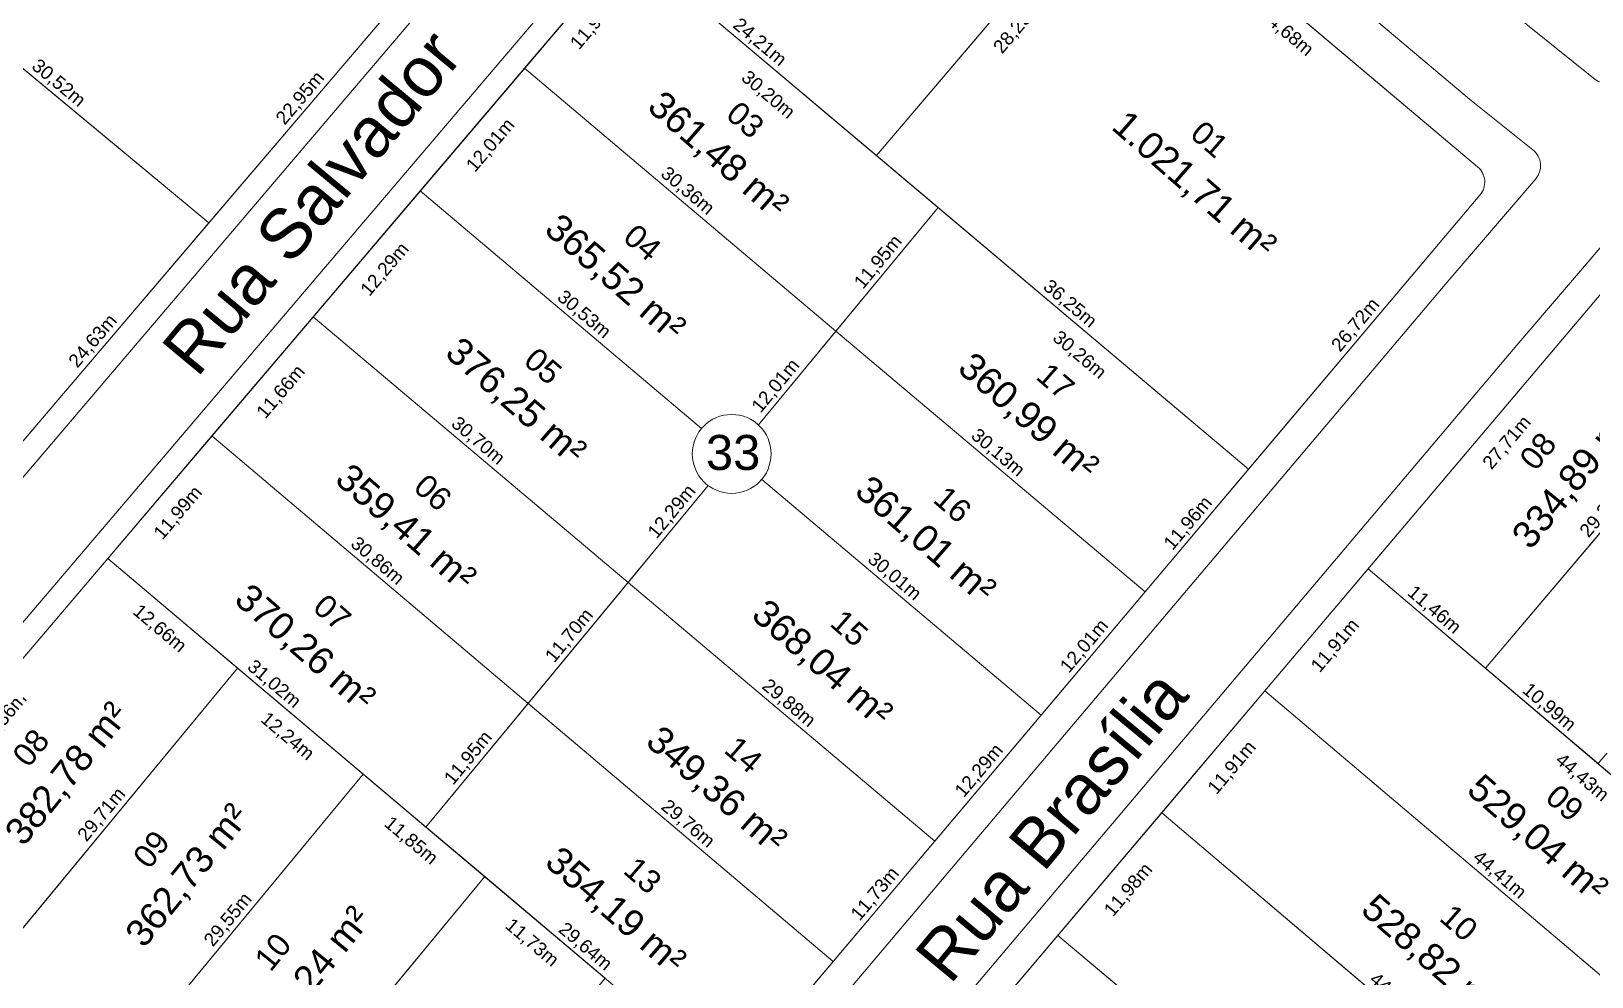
# Model space of a CAD drawing. Header units: metres. Extents: x 3808 to 8215, y 2374 to 6187.
# Drawn here: x 5269.8 to 5386, y 3058.8 to 3129.2 of the extents above; entities that cross this region are included whole.
import ezdxf

# ---------------------------------------------------------------- set-up
doc = ezdxf.new("R2010")
doc.units = ezdxf.units.M
for name, color, linetype in [('Areas Lotes', 1, 'Continuous'), ('Calçada', 8, 'Continuous'), ('COTAS', 7, 'Continuous'), ('Lote', 7, 'Continuous'), ('Nome das Ruas', 7, 'Continuous'), ('Nº Lote', 7, 'Continuous'), ('Nº. quadra', 7, 'Continuous'), ('quadras', 7, 'Continuous')]:
    doc.layers.add(name, color=color, linetype=linetype)
doc.styles.add('Arial', font='arial.ttf')
doc.dimstyles.new('Copy(2) of ISO-25', dxfattribs={"dimtxt": 1, "dimasz": 2.5, "dimexe": 1.25, "dimexo": 0.625, "dimgap": 0.2, "dimtad": 1, "dimtoh": 1, "dimlfac": 1, "dimzin": 1, "dimtxsty": 'Arial', "dimblk": 'NONE', "dimcen": 0, "dimse1": 1, "dimse2": 1, "dimsd1": 1, "dimsd2": 1, "dimclrt": 256, "dimaunit": 1, "dimadec": 3, "dimazin": 0, "dimtfac": 1, "dimtmove": 0, "dimatfit": 3, "dimldrblk": 'NONE', "dimfxl": 1, "dimtolj": 1, "dimtzin": 0, "dimarcsym": 0})

# ---------------------------------------------------------------- blocks, each defined once
blk = doc.blocks.new('*D2077')
at = {"layer": 'Defpoints', "color": 0, "linetype": 'Continuous', "transparency": 16777216}
for p in [(5346.24, 3061.85), (5348.28, 3060.12), (5338.59, 3052.81)]:
    blk.add_point(p, dxfattribs=at)
at = {"layer": 'COTAS', "linetype": 'Continuous', "lineweight": 5, "transparency": 16777216, "insert": (5343.84, 3056.12), "char_height": 1, "attachment_point": 5, "rotation": 49.7514, "style": 'Arial'}
blk.add_mtext('\\A1;11,85m', dxfattribs=at)
blk = doc.blocks.new('_None')
blk = doc.blocks.new('*D2078')
at = {"layer": 'Defpoints', "color": 0, "linetype": 'Continuous', "transparency": 16777216}
for p in [(5353.98, 3071), (5356.02, 3069.27), (5346.24, 3061.85)]:
    blk.add_point(p, dxfattribs=at)
at = {"layer": 'COTAS', "linetype": 'Continuous', "lineweight": 5, "transparency": 16777216, "insert": (5351.54, 3065.22), "char_height": 1, "attachment_point": 5, "rotation": 49.7514, "style": 'Arial'}
blk.add_mtext('\\A1;11,98m', dxfattribs=at)
blk = doc.blocks.new('*D2079')
at = {"layer": 'Defpoints', "color": 0, "linetype": 'Continuous', "transparency": 16777216}
for p in [(5361.68, 3080.09), (5363.72, 3078.36), (5353.98, 3071)]:
    blk.add_point(p, dxfattribs=at)
at = {"layer": 'COTAS', "linetype": 'Continuous', "lineweight": 5, "transparency": 16777216, "insert": (5359.26, 3074.33), "char_height": 1, "attachment_point": 5, "rotation": 49.7514, "style": 'Arial'}
blk.add_mtext('\\A1;11,91m', dxfattribs=at)
blk = doc.blocks.new('*D2080')
at = {"layer": 'Defpoints', "color": 0, "linetype": 'Continuous', "transparency": 16777216}
for p in [(5369.37, 3089.18), (5371.41, 3087.45), (5361.68, 3080.09)]:
    blk.add_point(p, dxfattribs=at)
at = {"layer": 'COTAS', "linetype": 'Continuous', "lineweight": 5, "transparency": 16777216, "insert": (5366.95, 3083.42), "char_height": 1, "attachment_point": 5, "rotation": 49.7514, "style": 'Arial'}
blk.add_mtext('\\A1;11,91m', dxfattribs=at)
blk = doc.blocks.new('*D2081')
at = {"layer": 'Defpoints', "color": 0, "linetype": 'Continuous', "transparency": 16777216}
for p in [(5387.28, 3110.33), (5389.32, 3108.6), (5369.37, 3089.18)]:
    blk.add_point(p, dxfattribs=at)
at = {"layer": 'COTAS', "linetype": 'Continuous', "lineweight": 5, "transparency": 16777216, "insert": (5379.75, 3098.54), "char_height": 1, "attachment_point": 5, "rotation": 49.7514, "style": 'Arial'}
blk.add_mtext('\\A1;27,71m', dxfattribs=at)
blk = doc.blocks.new('*D2108')
at = {"layer": 'Defpoints', "color": 0, "linetype": 'Continuous', "transparency": 16777216}
for p in [(5346.24, 3061.85), (5380.21, 3033.31), (5380.21, 3033.31)]:
    blk.add_point(p, dxfattribs=at)
at = {"layer": 'COTAS', "linetype": 'Continuous', "lineweight": 5, "transparency": 16777216, "insert": (5363.74, 3048.19), "char_height": 1, "attachment_point": 5, "rotation": 319.9556, "style": 'Arial'}
blk.add_mtext('\\A1;44,37m', dxfattribs=at)
blk = doc.blocks.new('*D2110')
at = {"layer": 'Defpoints', "color": 0, "linetype": 'Continuous', "transparency": 16777216}
for p in [(5353.98, 3071), (5387.83, 3042.28), (5387.83, 3042.28)]:
    blk.add_point(p, dxfattribs=at)
at = {"layer": 'COTAS', "linetype": 'Continuous', "lineweight": 5, "transparency": 16777216, "insert": (5371.43, 3057.25), "char_height": 1, "attachment_point": 5, "rotation": 319.6869, "style": 'Arial'}
blk.add_mtext('\\A1;44,39m', dxfattribs=at)
blk = doc.blocks.new('*D2112')
at = {"layer": 'Defpoints', "color": 0, "linetype": 'Continuous', "transparency": 16777216}
for p in [(5361.68, 3080.09), (5395.54, 3051.36), (5395.54, 3051.36)]:
    blk.add_point(p, dxfattribs=at)
at = {"layer": 'COTAS', "linetype": 'Continuous', "lineweight": 5, "transparency": 16777216, "insert": (5379.13, 3066.34), "char_height": 1, "attachment_point": 5, "rotation": 319.6924, "style": 'Arial'}
blk.add_mtext('\\A1;44,41m', dxfattribs=at)
blk = doc.blocks.new('*D2114')
at = {"layer": 'Defpoints', "color": 0, "linetype": 'Continuous', "transparency": 16777216}
for p in [(5369.37, 3089.18), (5403.25, 3060.44), (5401.7, 3058.61)]:
    blk.add_point(p, dxfattribs=at)
at = {"layer": 'COTAS', "linetype": 'Continuous', "lineweight": 5, "transparency": 16777216, "insert": (5385.28, 3073.59), "char_height": 1, "attachment_point": 5, "rotation": 319.6979, "style": 'Arial'}
blk.add_mtext('\\A1;44,43m', dxfattribs=at)
blk = doc.blocks.new('*D2116')
at = {"layer": 'Defpoints', "color": 0, "linetype": 'Continuous', "transparency": 16777216}
for p in [(5369.37, 3089.18), (5378.11, 3081.76), (5378.11, 3081.76)]:
    blk.add_point(p, dxfattribs=at)
at = {"layer": 'COTAS', "linetype": 'Continuous', "lineweight": 5, "transparency": 16777216, "insert": (5374.26, 3086.08), "char_height": 1, "attachment_point": 5, "rotation": 319.6979, "style": 'Arial'}
blk.add_mtext('\\A1;11,46m', dxfattribs=at)
blk = doc.blocks.new('*D2117')
at = {"layer": 'Defpoints', "color": 0, "linetype": 'Continuous', "transparency": 16777216}
for p in [(5378.11, 3081.76), (5386.49, 3074.66), (5386.49, 3074.66)]:
    blk.add_point(p, dxfattribs=at)
at = {"layer": 'COTAS', "linetype": 'Continuous', "lineweight": 5, "transparency": 16777216, "insert": (5382.82, 3078.82), "char_height": 1, "attachment_point": 5, "rotation": 319.6979, "style": 'Arial'}
blk.add_mtext('\\A1;10,99m', dxfattribs=at)
blk = doc.blocks.new('*D2124')
at = {"layer": 'Defpoints', "color": 0, "linetype": 'Continuous', "transparency": 16777216}
for p in [(5397.06, 3104.15), (5397.06, 3104.15), (5378.11, 3081.76)]:
    blk.add_point(p, dxfattribs=at)
at = {"layer": 'COTAS', "linetype": 'Continuous', "lineweight": 5, "transparency": 16777216, "insert": (5386.98, 3093.47), "char_height": 1, "attachment_point": 5, "rotation": 49.7514, "style": 'Arial'}
blk.add_mtext('\\A1;29,33m', dxfattribs=at)
blk = doc.blocks.new('*D2214')
at = {"layer": 'Defpoints', "color": 0, "linetype": 'Continuous', "transparency": 16777216}
for p in [(5266.2, 3058.87), (5275.66, 3051.1), (5275.66, 3051.1)]:
    blk.add_point(p, dxfattribs=at)
at = {"layer": 'COTAS', "linetype": 'Continuous', "lineweight": 5, "transparency": 16777216, "insert": (5271.44, 3055.6), "char_height": 1, "attachment_point": 5, "rotation": 320.6009, "style": 'Arial'}
blk.add_mtext('\\A1;12,24m', dxfattribs=at)
blk = doc.blocks.new('*D2219')
at = {"layer": 'Defpoints', "color": 0, "linetype": 'Continuous', "transparency": 16777216}
for p in [(5329.5, 3059.92), (5329.5, 3059.92), (5321.82, 3050.82)]:
    blk.add_point(p, dxfattribs=at)
at = {"layer": 'COTAS', "linetype": 'Continuous', "lineweight": 5, "transparency": 16777216, "insert": (5325.05, 3055.89), "char_height": 1, "attachment_point": 5, "rotation": 49.825, "style": 'Arial'}
blk.add_mtext('\\A1;11,91m', dxfattribs=at)
blk = doc.blocks.new('*D2220')
at = {"layer": 'Defpoints', "color": 0, "linetype": 'Continuous', "transparency": 16777216}
for p in [(5337.07, 3068.88), (5337.07, 3068.88), (5329.5, 3059.92)]:
    blk.add_point(p, dxfattribs=at)
at = {"layer": 'COTAS', "linetype": 'Continuous', "lineweight": 5, "transparency": 16777216, "insert": (5332.67, 3064.92), "char_height": 1, "attachment_point": 5, "rotation": 49.825, "style": 'Arial'}
blk.add_mtext('\\A1;11,73m', dxfattribs=at)
blk = doc.blocks.new('*D2221')
at = {"layer": 'Defpoints', "color": 0, "linetype": 'Continuous', "transparency": 16777216}
for p in [(5345, 3078.28), (5345, 3078.28), (5337.07, 3068.88)]:
    blk.add_point(p, dxfattribs=at)
at = {"layer": 'COTAS', "linetype": 'Continuous', "lineweight": 5, "transparency": 16777216, "insert": (5340.42, 3074.1), "char_height": 1, "attachment_point": 5, "rotation": 49.825, "style": 'Arial'}
blk.add_mtext('\\A1;12,29m', dxfattribs=at)
blk = doc.blocks.new('*D2222')
at = {"layer": 'Defpoints', "color": 0, "linetype": 'Continuous', "transparency": 16777216}
for p in [(5352.74, 3087.45), (5352.74, 3087.45), (5345, 3078.28)]:
    blk.add_point(p, dxfattribs=at)
at = {"layer": 'COTAS', "linetype": 'Continuous', "lineweight": 5, "transparency": 16777216, "insert": (5348.26, 3083.38), "char_height": 1, "attachment_point": 5, "rotation": 49.825, "style": 'Arial'}
blk.add_mtext('\\A1;12,01m', dxfattribs=at)
blk = doc.blocks.new('*D2223')
at = {"layer": 'Defpoints', "color": 0, "linetype": 'Continuous', "transparency": 16777216}
for p in [(5360.46, 3096.59), (5360.46, 3096.59), (5352.74, 3087.45)]:
    blk.add_point(p, dxfattribs=at)
at = {"layer": 'COTAS', "linetype": 'Continuous', "lineweight": 5, "transparency": 16777216, "insert": (5355.99, 3092.54), "char_height": 1, "attachment_point": 5, "rotation": 49.825, "style": 'Arial'}
blk.add_mtext('\\A1;11,96m', dxfattribs=at)
blk = doc.blocks.new('*D2224')
at = {"layer": 'Defpoints', "color": 0, "linetype": 'Continuous', "transparency": 16777216}
for p in [(5377.7, 3117), (5377.7, 3117), (5360.46, 3096.59)]:
    blk.add_point(p, dxfattribs=at)
at = {"layer": 'COTAS', "linetype": 'Continuous', "lineweight": 5, "transparency": 16777216, "insert": (5368.47, 3107.31), "char_height": 1, "attachment_point": 5, "rotation": 49.825, "style": 'Arial'}
blk.add_mtext('\\A1;26,72m', dxfattribs=at)
blk = doc.blocks.new('*D2225')
at = {"layer": 'Defpoints', "color": 0, "linetype": 'Continuous', "transparency": 16777216}
for p in [(5275.46, 3089.94), (5277.47, 3088.23), (5257.09, 3068.33)]:
    blk.add_point(p, dxfattribs=at)
at = {"layer": 'COTAS', "linetype": 'Continuous', "lineweight": 5, "transparency": 16777216, "insert": (5267.67, 3077.94), "char_height": 1, "attachment_point": 5, "rotation": 49.6363, "style": 'Arial'}
blk.add_mtext('\\A1;28,36m', dxfattribs=at)
blk = doc.blocks.new('*D2226')
at = {"layer": 'Defpoints', "color": 0, "linetype": 'Continuous', "transparency": 16777216}
for p in [(5283.22, 3099.07), (5285.23, 3097.36), (5275.46, 3089.94)]:
    blk.add_point(p, dxfattribs=at)
at = {"layer": 'COTAS', "linetype": 'Continuous', "lineweight": 5, "transparency": 16777216, "insert": (5280.74, 3093.31), "char_height": 1, "attachment_point": 5, "rotation": 49.6363, "style": 'Arial'}
blk.add_mtext('\\A1;11,99m', dxfattribs=at)
blk = doc.blocks.new('*D2227')
at = {"layer": 'Defpoints', "color": 0, "linetype": 'Continuous', "transparency": 16777216}
for p in [(5290.77, 3107.95), (5292.78, 3106.25), (5283.22, 3099.07)]:
    blk.add_point(p, dxfattribs=at)
at = {"layer": 'COTAS', "linetype": 'Continuous', "lineweight": 5, "transparency": 16777216, "insert": (5288.4, 3102.32), "char_height": 1, "attachment_point": 5, "rotation": 49.6363, "style": 'Arial'}
blk.add_mtext('\\A1;11,66m', dxfattribs=at)
blk = doc.blocks.new('*D2228')
at = {"layer": 'Defpoints', "color": 0, "linetype": 'Continuous', "transparency": 16777216}
for p in [(5298.73, 3117.32), (5300.74, 3115.61), (5290.77, 3107.95)]:
    blk.add_point(p, dxfattribs=at)
at = {"layer": 'COTAS', "linetype": 'Continuous', "lineweight": 5, "transparency": 16777216, "insert": (5296.15, 3111.45), "char_height": 1, "attachment_point": 5, "rotation": 49.6363, "style": 'Arial'}
blk.add_mtext('\\A1;12,29m', dxfattribs=at)
blk = doc.blocks.new('*D2229')
at = {"layer": 'Defpoints', "color": 0, "linetype": 'Continuous', "transparency": 16777216}
for p in [(5306.51, 3126.47), (5308.52, 3124.76), (5298.73, 3117.32)]:
    blk.add_point(p, dxfattribs=at)
at = {"layer": 'COTAS', "linetype": 'Continuous', "lineweight": 5, "transparency": 16777216, "insert": (5304.02, 3120.7), "char_height": 1, "attachment_point": 5, "rotation": 49.6363, "style": 'Arial'}
blk.add_mtext('\\A1;12,01m', dxfattribs=at)
blk = doc.blocks.new('*D2230')
at = {"layer": 'Defpoints', "color": 0, "linetype": 'Continuous', "transparency": 16777216}
for p in [(5314.23, 3135.55), (5316.24, 3133.85), (5306.51, 3126.47)]:
    blk.add_point(p, dxfattribs=at)
at = {"layer": 'COTAS', "linetype": 'Continuous', "lineweight": 5, "transparency": 16777216, "insert": (5311.77, 3129.82), "char_height": 1, "attachment_point": 5, "rotation": 49.6363, "style": 'Arial'}
blk.add_mtext('\\A1;11,93m', dxfattribs=at)
blk = doc.blocks.new('*D2233')
at = {"layer": 'Defpoints', "color": 0, "linetype": 'Continuous', "transparency": 16777216}
for p in [(5351.01, 3141.48), (5377.52, 3119.12), (5376.01, 3117.33)]:
    blk.add_point(p, dxfattribs=at)
at = {"layer": 'COTAS', "linetype": 'Continuous', "lineweight": 5, "transparency": 16777216, "insert": (5363.27, 3129.12), "char_height": 1, "attachment_point": 5, "rotation": 319.8545, "style": 'Arial'}
blk.add_mtext('\\A1;34,68m', dxfattribs=at)
blk = doc.blocks.new('*D2234')
at = {"layer": 'Defpoints', "color": 0, "linetype": 'Continuous', "transparency": 16777216}
for p in [(5285.13, 3081.77), (5285.13, 3081.77), (5266.2, 3058.87)]:
    blk.add_point(p, dxfattribs=at)
at = {"layer": 'COTAS', "linetype": 'Continuous', "lineweight": 5, "transparency": 16777216, "insert": (5275.05, 3070.83), "char_height": 1, "attachment_point": 5, "rotation": 50.4205, "style": 'Arial'}
blk.add_mtext('\\A1;29,71m', dxfattribs=at)
blk = doc.blocks.new('*D2235')
at = {"layer": 'Defpoints', "color": 0, "linetype": 'Continuous', "transparency": 16777216}
for p in [(5294.49, 3073.88), (5294.49, 3073.88), (5275.66, 3051.1)]:
    blk.add_point(p, dxfattribs=at)
at = {"layer": 'COTAS', "linetype": 'Continuous', "lineweight": 5, "transparency": 16777216, "insert": (5284.46, 3063), "char_height": 1, "attachment_point": 5, "rotation": 50.4205, "style": 'Arial'}
blk.add_mtext('\\A1;29,55m', dxfattribs=at)
blk = doc.blocks.new('*D2236')
at = {"layer": 'Defpoints', "color": 0, "linetype": 'Continuous', "transparency": 16777216}
for p in [(5303.55, 3066.24), (5303.55, 3066.24), (5284.82, 3043.58)]:
    blk.add_point(p, dxfattribs=at)
at = {"layer": 'COTAS', "linetype": 'Continuous', "lineweight": 5, "transparency": 16777216, "insert": (5293.56, 3055.42), "char_height": 1, "attachment_point": 5, "rotation": 50.4205, "style": 'Arial'}
blk.add_mtext('\\A1;29,40m', dxfattribs=at)
blk = doc.blocks.new('*D2238')
at = {"layer": 'Defpoints', "color": 0, "linetype": 'Continuous', "transparency": 16777216}
for p in [(5275.46, 3089.94), (5285.13, 3081.77), (5283.63, 3079.98)]:
    blk.add_point(p, dxfattribs=at)
at = {"layer": 'COTAS', "linetype": 'Continuous', "lineweight": 5, "transparency": 16777216, "insert": (5279.3, 3084.68), "char_height": 1, "attachment_point": 5, "rotation": 319.8458, "style": 'Arial'}
blk.add_mtext('\\A1;12,66m', dxfattribs=at)
blk = doc.blocks.new('*D2239')
at = {"layer": 'Defpoints', "color": 0, "linetype": 'Continuous', "transparency": 16777216}
for p in [(5285.13, 3081.77), (5294.49, 3073.88), (5292.98, 3072.09)]:
    blk.add_point(p, dxfattribs=at)
at = {"layer": 'COTAS', "linetype": 'Continuous', "lineweight": 5, "transparency": 16777216, "insert": (5288.82, 3076.65), "char_height": 1, "attachment_point": 5, "rotation": 319.8458, "style": 'Arial'}
blk.add_mtext('\\A1;12,24m', dxfattribs=at)
blk = doc.blocks.new('*D2240')
at = {"layer": 'Defpoints', "color": 0, "linetype": 'Continuous', "transparency": 16777216}
for p in [(5294.49, 3073.88), (5303.55, 3066.24), (5302.04, 3064.45)]:
    blk.add_point(p, dxfattribs=at)
at = {"layer": 'COTAS', "linetype": 'Continuous', "lineweight": 5, "transparency": 16777216, "insert": (5298.03, 3068.88), "char_height": 1, "attachment_point": 5, "rotation": 319.8458, "style": 'Arial'}
blk.add_mtext('\\A1;11,85m', dxfattribs=at)
blk = doc.blocks.new('*D2241')
at = {"layer": 'Defpoints', "color": 0, "linetype": 'Continuous', "transparency": 16777216}
for p in [(5303.55, 3066.24), (5312.51, 3058.68), (5311, 3056.89)]:
    blk.add_point(p, dxfattribs=at)
at = {"layer": 'COTAS', "linetype": 'Continuous', "lineweight": 5, "transparency": 16777216, "insert": (5307.04, 3061.28), "char_height": 1, "attachment_point": 5, "rotation": 319.8458, "style": 'Arial'}
blk.add_mtext('\\A1;11,73m', dxfattribs=at)
blk = doc.blocks.new('*D2243')
at = {"layer": 'Defpoints', "color": 0, "linetype": 'Continuous', "transparency": 16777216}
for p in [(5275.46, 3089.94), (5299.17, 3069.93), (5299.17, 3069.93)]:
    blk.add_point(p, dxfattribs=at)
at = {"layer": 'COTAS', "linetype": 'Continuous', "lineweight": 5, "transparency": 16777216, "insert": (5287.83, 3080.55), "char_height": 1, "attachment_point": 5, "rotation": 319.8458, "style": 'Arial'}
blk.add_mtext('\\A1;31,02m', dxfattribs=at)
blk = doc.blocks.new('*D2244')
at = {"layer": 'Defpoints', "color": 0, "linetype": 'Continuous', "transparency": 16777216}
for p in [(5299.17, 3069.93), (5321.82, 3050.82), (5321.82, 3050.82)]:
    blk.add_point(p, dxfattribs=at)
at = {"layer": 'COTAS', "linetype": 'Continuous', "lineweight": 5, "transparency": 16777216, "insert": (5311.01, 3060.99), "char_height": 1, "attachment_point": 5, "rotation": 319.8458, "style": 'Arial'}
blk.add_mtext('\\A1;29,64m', dxfattribs=at)
blk = doc.blocks.new('*D2245')
at = {"layer": 'Defpoints', "color": 0, "linetype": 'Continuous', "transparency": 16777216}
for p in [(5306.78, 3079.14), (5306.78, 3079.14), (5299.17, 3069.93)]:
    blk.add_point(p, dxfattribs=at)
at = {"layer": 'COTAS', "linetype": 'Continuous', "lineweight": 5, "transparency": 16777216, "insert": (5302.36, 3075.05), "char_height": 1, "attachment_point": 5, "rotation": 50.4205, "style": 'Arial'}
blk.add_mtext('\\A1;11,95m', dxfattribs=at)
blk = doc.blocks.new('*D2246')
at = {"layer": 'Defpoints', "color": 0, "linetype": 'Continuous', "transparency": 16777216}
for p in [(5314.23, 3088.16), (5314.23, 3088.16), (5306.78, 3079.14)]:
    blk.add_point(p, dxfattribs=at)
at = {"layer": 'COTAS', "linetype": 'Continuous', "lineweight": 5, "transparency": 16777216, "insert": (5309.89, 3084.16), "char_height": 1, "attachment_point": 5, "rotation": 50.4205, "style": 'Arial'}
blk.add_mtext('\\A1;11,70m', dxfattribs=at)
blk = doc.blocks.new('*D2247')
at = {"layer": 'Defpoints', "color": 0, "linetype": 'Continuous', "transparency": 16777216}
for p in [(5322.07, 3097.63), (5322.07, 3097.63), (5314.23, 3088.16)]:
    blk.add_point(p, dxfattribs=at)
at = {"layer": 'COTAS', "linetype": 'Continuous', "lineweight": 5, "transparency": 16777216, "insert": (5317.53, 3093.4), "char_height": 1, "attachment_point": 5, "rotation": 50.4205, "style": 'Arial'}
blk.add_mtext('\\A1;12,29m', dxfattribs=at)
blk = doc.blocks.new('*D2248')
at = {"layer": 'Defpoints', "color": 0, "linetype": 'Continuous', "transparency": 16777216}
for p in [(5329.72, 3106.88), (5329.72, 3106.88), (5322.07, 3097.63)]:
    blk.add_point(p, dxfattribs=at)
at = {"layer": 'COTAS', "linetype": 'Continuous', "lineweight": 5, "transparency": 16777216, "insert": (5325.27, 3102.77), "char_height": 1, "attachment_point": 5, "rotation": 50.4205, "style": 'Arial'}
blk.add_mtext('\\A1;12,01m', dxfattribs=at)
blk = doc.blocks.new('*D2249')
at = {"layer": 'Defpoints', "color": 0, "linetype": 'Continuous', "transparency": 16777216}
for p in [(5337.33, 3116.09), (5337.33, 3116.09), (5329.72, 3106.88)]:
    blk.add_point(p, dxfattribs=at)
at = {"layer": 'COTAS', "linetype": 'Continuous', "lineweight": 5, "transparency": 16777216, "insert": (5332.9, 3112), "char_height": 1, "attachment_point": 5, "rotation": 50.4205, "style": 'Arial'}
blk.add_mtext('\\A1;11,95m', dxfattribs=at)
blk = doc.blocks.new('*D2250')
at = {"layer": 'Defpoints', "color": 0, "linetype": 'Continuous', "transparency": 16777216}
for p in [(5283.22, 3099.07), (5306.78, 3079.14), (5306.78, 3079.14)]:
    blk.add_point(p, dxfattribs=at)
at = {"layer": 'COTAS', "linetype": 'Continuous', "lineweight": 5, "transparency": 16777216, "insert": (5295.52, 3089.72), "char_height": 1, "attachment_point": 5, "rotation": 319.7688, "style": 'Arial'}
blk.add_mtext('\\A1;30,86m', dxfattribs=at)
blk = doc.blocks.new('*D2251')
at = {"layer": 'Defpoints', "color": 0, "linetype": 'Continuous', "transparency": 16777216}
for p in [(5306.78, 3079.14), (5329.5, 3059.92), (5329.5, 3059.92)]:
    blk.add_point(p, dxfattribs=at)
at = {"layer": 'COTAS', "linetype": 'Continuous', "lineweight": 5, "transparency": 16777216, "insert": (5318.66, 3070.14), "char_height": 1, "attachment_point": 5, "rotation": 319.7688, "style": 'Arial'}
blk.add_mtext('\\A1;29,76m', dxfattribs=at)
blk = doc.blocks.new('*D2252')
at = {"layer": 'Defpoints', "color": 0, "linetype": 'Continuous', "transparency": 16777216}
for p in [(5290.77, 3107.95), (5314.23, 3088.16), (5314.23, 3088.16)]:
    blk.add_point(p, dxfattribs=at)
at = {"layer": 'COTAS', "linetype": 'Continuous', "lineweight": 5, "transparency": 16777216, "insert": (5303.02, 3098.67), "char_height": 1, "attachment_point": 5, "rotation": 319.8397, "style": 'Arial'}
blk.add_mtext('\\A1;30,70m', dxfattribs=at)
blk = doc.blocks.new('*D2253')
at = {"layer": 'Defpoints', "color": 0, "linetype": 'Continuous', "transparency": 16777216}
for p in [(5314.23, 3088.16), (5314.23, 3088.16), (5337.07, 3068.88)]:
    blk.add_point(p, dxfattribs=at)
at = {"layer": 'COTAS', "linetype": 'Continuous', "lineweight": 5, "transparency": 16777216, "insert": (5326.17, 3079.13), "char_height": 1, "attachment_point": 5, "rotation": 319.8397, "style": 'Arial'}
blk.add_mtext('\\A1;29,88m', dxfattribs=at)
blk = doc.blocks.new('*D2254')
at = {"layer": 'Defpoints', "color": 0, "linetype": 'Continuous', "transparency": 16777216}
for p in [(5298.73, 3117.32), (5322.07, 3097.63), (5322.07, 3097.63)]:
    blk.add_point(p, dxfattribs=at)
at = {"layer": 'COTAS', "linetype": 'Continuous', "lineweight": 5, "transparency": 16777216, "insert": (5310.92, 3108.09), "char_height": 1, "attachment_point": 5, "rotation": 319.8397, "style": 'Arial'}
blk.add_mtext('\\A1;30,53m', dxfattribs=at)
blk = doc.blocks.new('*D2255')
at = {"layer": 'Defpoints', "color": 0, "linetype": 'Continuous', "transparency": 16777216}
for p in [(5322.07, 3097.63), (5345, 3078.28), (5345, 3078.28)]:
    blk.add_point(p, dxfattribs=at)
at = {"layer": 'COTAS', "linetype": 'Continuous', "lineweight": 5, "transparency": 16777216, "insert": (5334.05, 3088.56), "char_height": 1, "attachment_point": 5, "rotation": 319.8397, "style": 'Arial'}
blk.add_mtext('\\A1;30,01m', dxfattribs=at)
blk = doc.blocks.new('*D2256')
at = {"layer": 'Defpoints', "color": 0, "linetype": 'Continuous', "transparency": 16777216}
for p in [(5306.51, 3126.47), (5329.72, 3106.88), (5329.72, 3106.88)]:
    blk.add_point(p, dxfattribs=at)
at = {"layer": 'COTAS', "linetype": 'Continuous', "lineweight": 5, "transparency": 16777216, "insert": (5318.63, 3117.29), "char_height": 1, "attachment_point": 5, "rotation": 319.8397, "style": 'Arial'}
blk.add_mtext('\\A1;30,36m', dxfattribs=at)
blk = doc.blocks.new('*D2257')
at = {"layer": 'Defpoints', "color": 0, "linetype": 'Continuous', "transparency": 16777216}
for p in [(5329.72, 3106.88), (5352.74, 3087.45), (5352.74, 3087.45)]:
    blk.add_point(p, dxfattribs=at)
at = {"layer": 'COTAS', "linetype": 'Continuous', "lineweight": 5, "transparency": 16777216, "insert": (5341.75, 3097.78), "char_height": 1, "attachment_point": 5, "rotation": 319.8397, "style": 'Arial'}
blk.add_mtext('\\A1;30,13m', dxfattribs=at)
blk = doc.blocks.new('*D2258')
at = {"layer": 'Defpoints', "color": 0, "linetype": 'Continuous', "transparency": 16777216}
for p in [(5314.23, 3135.55), (5332.75, 3119.95), (5332.75, 3119.95)]:
    blk.add_point(p, dxfattribs=at)
at = {"layer": 'COTAS', "linetype": 'Continuous', "lineweight": 5, "transparency": 16777216, "insert": (5324.01, 3128.37), "char_height": 1, "attachment_point": 5, "rotation": 319.8746, "style": 'Arial'}
blk.add_mtext('\\A1;24,21m', dxfattribs=at)
blk = doc.blocks.new('*D2259')
at = {"layer": 'Defpoints', "color": 0, "linetype": 'Continuous', "transparency": 16777216}
for p in [(5332.75, 3119.95), (5360.46, 3096.59), (5360.46, 3096.59)]:
    blk.add_point(p, dxfattribs=at)
at = {"layer": 'COTAS', "linetype": 'Continuous', "lineweight": 5, "transparency": 16777216, "insert": (5347.12, 3108.88), "char_height": 1, "attachment_point": 5, "rotation": 319.8746, "style": 'Arial'}
blk.add_mtext('\\A1;36,25m', dxfattribs=at)
blk = doc.blocks.new('*D2260')
at = {"layer": 'Defpoints', "color": 0, "linetype": 'Continuous', "transparency": 16777216}
for p in [(5314.23, 3135.55), (5337.33, 3116.09), (5335.66, 3114.11)]:
    blk.add_point(p, dxfattribs=at)
at = {"layer": 'COTAS', "linetype": 'Continuous', "lineweight": 5, "transparency": 16777216, "insert": (5324.63, 3124.45), "char_height": 1, "attachment_point": 5, "rotation": 319.8746, "style": 'Arial'}
blk.add_mtext('\\A1;30,20m', dxfattribs=at)
blk = doc.blocks.new('*D2261')
at = {"layer": 'Defpoints', "color": 0, "linetype": 'Continuous', "transparency": 16777216}
for p in [(5337.33, 3116.09), (5360.46, 3096.59), (5358.88, 3094.71)]:
    blk.add_point(p, dxfattribs=at)
at = {"layer": 'COTAS', "linetype": 'Continuous', "lineweight": 5, "transparency": 16777216, "insert": (5347.83, 3105.07), "char_height": 1, "attachment_point": 5, "rotation": 319.8746, "style": 'Arial'}
blk.add_mtext('\\A1;30,26m', dxfattribs=at)
blk = doc.blocks.new('*D2262')
at = {"layer": 'Defpoints', "color": 0, "linetype": 'Continuous', "transparency": 16777216}
for p in [(5351.01, 3141.48), (5353.03, 3139.77), (5332.75, 3119.95)]:
    blk.add_point(p, dxfattribs=at)
at = {"layer": 'COTAS', "linetype": 'Continuous', "lineweight": 5, "transparency": 16777216, "insert": (5343.29, 3129.52), "char_height": 1, "attachment_point": 5, "rotation": 49.6958, "style": 'Arial'}
blk.add_mtext('\\A1;28,23m', dxfattribs=at)
blk = doc.blocks.new('*D2419')
at = {"layer": 'Defpoints', "color": 0, "linetype": 'Continuous', "transparency": 16777216}
for p in [(5283, 3114.96), (5283, 3114.96), (5267.02, 3096.22)]:
    blk.add_point(p, dxfattribs=at)
at = {"layer": 'COTAS', "linetype": 'Continuous', "lineweight": 5, "transparency": 16777216, "insert": (5274.4, 3106.11), "char_height": 1, "attachment_point": 5, "rotation": 49.5426, "style": 'Arial'}
blk.add_mtext('\\A1;24,63m', dxfattribs=at)
blk = doc.blocks.new('*D2420')
at = {"layer": 'Defpoints', "color": 0, "linetype": 'Continuous', "transparency": 16777216}
for p in [(5297.89, 3132.42), (5297.89, 3132.42), (5283, 3114.96)]:
    blk.add_point(p, dxfattribs=at)
at = {"layer": 'COTAS', "linetype": 'Continuous', "lineweight": 5, "transparency": 16777216, "insert": (5289.84, 3124.21), "char_height": 1, "attachment_point": 5, "rotation": 49.5426, "style": 'Arial'}
blk.add_mtext('\\A1;22,95m', dxfattribs=at)
blk = doc.blocks.new('*D2454')
at = {"layer": 'Defpoints', "color": 0, "linetype": 'Continuous', "transparency": 16777216}
for p in [(5259.51, 3134.45), (5283, 3114.96), (5283, 3114.96)]:
    blk.add_point(p, dxfattribs=at)
at = {"layer": 'COTAS', "linetype": 'Continuous', "lineweight": 5, "transparency": 16777216, "insert": (5271.77, 3125.32), "char_height": 1, "attachment_point": 5, "rotation": 320.3133, "style": 'Arial'}
blk.add_mtext('\\A1;30,52m', dxfattribs=at)

msp = doc.modelspace()

# ---------------------------------------------------------------- linework, layer by layer
at = {"layer": 'Calçada', "linetype": 'Continuous', "lineweight": 5, "flags": 128}
for points in [[(5388.36, 3125.83, -0.4039094), (5386.286, 3125.633), (5381.353, 3129.565), (5343.285, 3161.656), (5338.937, 3165.699, -0.3941327), (5338.792, 3167.741), (5343.814, 3173.95), (5413.664, 3257.031), (5417.92, 3262.108, -0.4132041), (5420.029, 3262.298), (5424.03, 3258.967), (5467.369, 3222.433, -0.4116651), (5467.557, 3220.329), (5462.617, 3214.364), (5394.131, 3132.568), (5388.36, 3125.83)], [(5246.766, 3071.964, 0.4101791), (5248.865, 3072.155), (5253.782, 3077.971), (5321.811, 3157.875), (5327.481, 3164.886, 0.3941327), (5327.336, 3166.927), (5323.517, 3170.479), (5284.909, 3203.069), (5279.769, 3207.328, 0.4118765), (5277.665, 3207.139), (5272.829, 3201.397), (5200.41, 3112.077, 0.4091985), (5200.611, 3109.984), (5204.779, 3106.484), (5246.766, 3071.964)], [(5381.646, 3120.38, -0.4245934), (5381.851, 3118.231), (5375.105, 3110.355), (5308.461, 3031.525), (5304.244, 3026.506, -0.4170999), (5302.119, 3026.331), (5298.527, 3029.41), (5254.492, 3065.613, -0.4182595), (5254.299, 3067.74), (5259.12, 3073.442), (5327.198, 3153.404), (5332.489, 3159.946, -0.4345837), (5334.677, 3160.102), (5338.643, 3156.414), (5376.914, 3124.152), (5381.646, 3120.38)], [(5379.21, 2961.032, 0.4153364), (5381.328, 2961.214), (5386.335, 2967.186), (5454.215, 3047.752), (5459.599, 3054.396, 0.4086407), (5459.4, 3056.488), (5455.604, 3059.686), (5394.088, 3110.462), (5389.471, 3114.143, 0.4039094), (5387.397, 3113.945), (5380.436, 3105.819), (5313.813, 3027.015), (5309.54, 3021.928, 0.4113331), (5309.713, 3019.824), (5315.004, 3015.29), (5379.21, 2961.032)]]:
    msp.add_lwpolyline(points, format="xyb", dxfattribs=at)
at = {"layer": 'Lote', "linetype": 'Continuous', "lineweight": 5}
for p, q in [((5282.999, 3114.956), (5237.368, 3152.822)), ((5351.007, 3141.481), (5332.746, 3119.951)), ((5314.234, 3135.554), (5360.463, 3096.591)), ((5306.51, 3126.465), (5329.715, 3106.883)), ((5298.734, 3117.318), (5319.702, 3099.624)), ((5323.935, 3099.891), (5337.327, 3116.09)), ((5290.775, 3107.953), (5314.234, 3088.156)), ((5329.715, 3106.883), (5352.745, 3087.449)), ((5397.062, 3104.149), (5378.112, 3081.764)), ((5329.501, 3059.919), (5283.224, 3099.07)), ((5299.169, 3069.932), (5320.197, 3095.369)), ((5324.192, 3095.835), (5345, 3078.276)), ((5275.46, 3089.935), (5321.819, 3050.821)), ((5314.234, 3088.156), (5337.071, 3068.885)), ((5437.595, 3031.315), (5369.372, 3089.177)), ((5266.202, 3058.87), (5285.134, 3081.772)), ((5361.678, 3080.088), (5429.833, 3022.273)), ((5275.66, 3051.101), (5294.49, 3073.879)), ((5353.983, 3070.999), (5385.668, 3044.115)), ((5284.816, 3043.58), (5303.547, 3066.238)), ((5380.209, 3033.306), (5346.241, 3061.853))]:
    msp.add_line(p, q, dxfattribs=at)
at = {"layer": 'Lote', "linetype": 'Continuous', "lineweight": 5, "flags": 128}
for points in [[(5332.746, 3119.951), (5351.007, 3141.481), (5333.665, 3156.107, 0.4130988), (5331.555, 3155.932), (5314.234, 3135.554)], [(5360.463, 3096.591), (5377.699, 3117.004, 0.4143639), (5377.52, 3119.119), (5351.007, 3141.481), (5332.746, 3119.951)], [(5397.062, 3104.149), (5389.377, 3110.513, 0.411065), (5387.276, 3110.327), (5369.372, 3089.177), (5378.112, 3081.764)], [(5285.134, 3081.772), (5275.46, 3089.935), (5257.093, 3068.326, 0.4191531), (5257.283, 3066.195), (5266.202, 3058.87)]]:
    msp.add_lwpolyline(points, format="xyb", close=True, dxfattribs=at)
for points in [[(5265.054, 3141.435), (5259.51, 3134.448), (5282.999, 3114.956), (5297.892, 3132.42), (5274.016, 3152.729), (5268.701, 3146.031)], [(5323.935, 3099.891), (5329.715, 3106.883), (5306.51, 3126.465), (5298.734, 3117.318), (5319.702, 3099.624)], [(5319.702, 3099.624), (5298.734, 3117.318), (5290.775, 3107.953), (5314.234, 3088.156), (5320.197, 3095.369)], [(5324.192, 3095.835), (5345, 3078.276), (5352.745, 3087.449), (5329.715, 3106.883), (5323.935, 3099.891)], [(5320.197, 3095.369), (5314.234, 3088.156), (5337.071, 3068.885), (5345, 3078.276), (5324.192, 3095.835)], [(5389.731, 3044.518), (5395.542, 3051.361), (5361.678, 3080.088), (5353.983, 3070.999), (5385.668, 3044.115)], [(5385.668, 3044.115), (5353.983, 3070.999), (5346.241, 3061.853), (5380.209, 3033.306), (5385.93, 3040.042)]]:
    msp.add_lwpolyline(points, dxfattribs=at)
for points in [[(5314.234, 3135.554), (5306.51, 3126.465), (5329.715, 3106.883), (5337.327, 3116.09)], [(5244.419, 3115.429), (5267.017, 3096.215), (5282.999, 3114.956), (5259.51, 3134.448)], [(5337.327, 3116.09), (5329.715, 3106.883), (5352.745, 3087.449), (5360.463, 3096.591)], [(5306.781, 3079.14), (5314.234, 3088.156), (5290.775, 3107.953), (5283.224, 3099.07)], [(5405.526, 3097.139), (5397.062, 3104.149), (5378.112, 3081.764), (5386.494, 3074.656)], [(5283.224, 3099.07), (5275.46, 3089.935), (5299.169, 3069.932), (5306.781, 3079.14)], [(5329.501, 3059.919), (5337.071, 3068.885), (5314.234, 3088.156), (5306.781, 3079.14)], [(5395.542, 3051.361), (5403.253, 3060.442), (5369.372, 3089.177), (5361.678, 3080.088)], [(5266.202, 3058.87), (5275.66, 3051.101), (5294.49, 3073.879), (5285.134, 3081.772)], [(5306.781, 3079.14), (5299.169, 3069.932), (5321.819, 3050.821), (5329.501, 3059.919)], [(5275.66, 3051.101), (5284.816, 3043.58), (5303.547, 3066.238), (5294.49, 3073.879)], [(5312.51, 3058.676), (5303.547, 3066.238), (5284.816, 3043.58), (5293.878, 3036.137)], [(5346.241, 3061.853), (5338.587, 3052.811), (5372.776, 3024.244), (5380.209, 3033.306)]]:
    msp.add_lwpolyline(points, close=True, dxfattribs=at)
at = {"layer": 'Nº. quadra', "lineweight": 5}
for start, end in [(0, 180), (180, 0)]:
    msp.add_arc((5321.947, 3097.729), 2.937, start, end, dxfattribs=at)
at = {"layer": 'quadras', "linetype": 'Continuous', "lineweight": 5}
for p, q in [((5248.939, 3075.017), (5324.941, 3164.138)), ((5331.555, 3155.932), (5257.093, 3068.326)), ((5377.52, 3119.119), (5333.665, 3156.107)), ((5304.011, 3029.729), (5377.699, 3117.004)), ((5387.276, 3110.327), (5312.337, 3021.802))]:
    msp.add_line(p, q, dxfattribs=at)
msp.add_arc((5376.553, 3117.972), 1.5, 319.82504, 49.85445, dxfattribs=at)

# ---------------------------------------------------------------- texts
at = {"layer": 'Areas Lotes', "color": 1, "lineweight": 5, "style": 'Arial'}
for s, height, rotation, p in [('361,48 m²', 2.0071, 318.90341, (5315.558, 3123.438)), ('1.021,71 m²', 2.00712, 318.90341, (5350.143, 3121.988)), ('365,52 m²', 2.0071, 318.90341, (5307.889, 3114.29)), ('376,25 m²', 2.0071, 318.90341, (5300.487, 3105.089)), ('360,99 m²', 2.0071, 318.90341, (5338.672, 3103.956)), ('334,89 m²', 2.0071, 50.94257, (5381.466, 3090.503)), ('359,41 m²', 2.0071, 318.90341, (5292.281, 3095.67)), ('361,01 m²', 2.0071, 318.90341, (5331.007, 3094.781)), ('370,26 m²', 2.0071, 318.90341, (5284.779, 3086.72)), ('368,04 m²', 2.0071, 318.90341, (5323.31, 3085.568)), ('382,78 m²', 2.0071, 50.94257, (5269.186, 3068.405)), ('349,36 m²', 2.0071, 318.90341, (5315.429, 3076.136)), ('529,04 m²', 2.0071, 318.90341, (5376.604, 3072.542)), ('362,73 m²', 2.0071, 50.94257, (5278.161, 3060.833)), ('354,19 m²', 2.0071, 318.90341, (5307.918, 3067.145)), ('528,82 m²', 2.0071, 318.90341, (5368.72, 3063.611)), ('349,24 m²', 2.0071, 50.94257, (5287.218, 3053.192))]:
    msp.add_text(s, height=height, rotation=rotation, dxfattribs=at).set_placement(p)
at = {"layer": 'Nome das Ruas', "lineweight": 5, "style": 'Arial'}
for s, p in [('Rua Salvador', (5282.107, 3103.332, 190.804)), ('Rua Brasília', (5338.217, 3058.112, 190.804))]:
    msp.add_text(s, height=3.68425, rotation=50.27315, dxfattribs=at).set_placement(p)
at = {"layer": 'Nº Lote', "lineweight": 5, "style": 'Arial'}
for s, rotation, p in [('03', 318.90341, (5321.415, 3122.859, 1.156)), ('01', 318.90341, (5356.001, 3121.409, 1.156)), ('04', 318.90341, (5313.747, 3113.711, 1.156)), ('05', 318.90341, (5306.345, 3104.51, 1.156)), ('17', 318.90341, (5344.53, 3103.377, 1.156)), ('08', 50.94257, (5381.837, 3096.377, 1.156)), ('06', 318.90341, (5298.139, 3095.091, 1.156)), ('16', 318.90341, (5336.865, 3094.202, 1.156)), ('07', 318.90341, (5290.637, 3086.141, 1.156)), ('15', 318.90341, (5329.167, 3084.989, 1.156)), ('08', 50.94257, (5269.556, 3074.28, 1.156)), ('14', 318.90341, (5321.287, 3075.557, 1.156)), ('09', 318.90341, (5382.462, 3071.963, 1.156)), ('09', 50.94257, (5278.531, 3066.708, 1.156)), ('13', 318.90341, (5313.776, 3066.566, 1.156)), ('10', 318.90341, (5374.578, 3063.032, 1.156)), ('10', 50.94257, (5287.588, 3059.067, 1.156))]:
    msp.add_text(s, height=1.706, rotation=rotation, dxfattribs=at).set_placement(p)
at = {"layer": 'Nº. quadra', "lineweight": 5, "style": 'Arial'}
msp.add_text('33', height=2.6083, dxfattribs=at).set_placement((5320.026, 3096.533))

# ---------------------------------------------------------------- dimensions: what is measured, and where the dimension line sits
at = {"layer": 'COTAS', "linetype": 'Continuous', "lineweight": 5}
for p1, p2, distance, picture, middle in [((5332.746, 3119.951), (5351.007, 3141.481), -2.652, '*D2262', (5343.288, 3129.519)), ((5314.234, 3135.554), (5332.746, 3119.951), 0, '*D2258', (5324.006, 3128.365)), ((5314.234, 3135.554), (5337.327, 3116.09), -2.59, '*D2260', (5324.628, 3124.454)), ((5306.51, 3126.465), (5329.715, 3106.883), 0, '*D2256', (5318.629, 3117.286)), ((5332.746, 3119.951), (5360.463, 3096.591), 0, '*D2259', (5347.121, 3108.883)), ((5298.734, 3117.318), (5322.066, 3097.629), 0, '*D2254', (5310.917, 3108.086)), ((5337.327, 3116.09), (5360.463, 3096.591), -2.46, '*D2261', (5347.826, 3105.072)), ((5290.775, 3107.953), (5314.234, 3088.156), 0, '*D2252', (5303.021, 3098.667)), ((5329.715, 3106.883), (5352.745, 3087.449), 0, '*D2257', (5341.747, 3097.778)), ((5378.112, 3081.764), (5397.062, 3104.149), 0, '*D2124', (5386.976, 3093.474)), ((5283.224, 3099.07), (5306.781, 3079.14), 0, '*D2250', (5295.52, 3089.716)), ((5322.066, 3097.629), (5345, 3078.276), 0, '*D2255', (5334.049, 3088.565)), ((5257.093, 3068.326), (5275.46, 3089.935), -2.636, '*D2225', (5267.675, 3077.942)), ((5275.46, 3089.935), (5285.134, 3081.772), -2.34, '*D2238', (5279.304, 3084.677)), ((5275.46, 3089.935), (5299.169, 3069.932), 0, '*D2243', (5287.831, 3080.546)), ((5337.071, 3068.885), (5314.234, 3088.156), 0, '*D2253', (5326.169, 3079.133)), ((5369.372, 3089.177), (5403.253, 3060.442), -2.398, '*D2114', (5385.28, 3073.592)), ((5369.372, 3089.177), (5378.112, 3081.764), 0, '*D2116', (5374.26, 3086.082)), ((5266.202, 3058.87), (5285.134, 3081.772), 0, '*D2234', (5275.051, 3070.832)), ((5361.678, 3080.088), (5395.542, 3051.361), 0, '*D2112', (5379.128, 3066.335)), ((5299.169, 3069.932), (5306.781, 3079.14), 0, '*D2245', (5302.358, 3075.046)), ((5306.781, 3079.14), (5329.501, 3059.919), 0, '*D2251', (5318.658, 3070.141)), ((5275.66, 3051.101), (5294.49, 3073.879), 0, '*D2235', (5284.458, 3063)), ((5353.983, 3070.999), (5387.831, 3042.281), 0, '*D2110', (5371.425, 3057.251)), ((5299.169, 3069.932), (5321.819, 3050.821), 0, '*D2244', (5311.011, 3060.989)), ((5284.816, 3043.58), (5303.547, 3066.238), 0, '*D2236', (5293.564, 3055.419)), ((5346.241, 3061.853), (5380.209, 3033.306), 0, '*D2108', (5363.741, 3048.192))]:
    dim = msp.add_aligned_dim(p1=p1, p2=p2, distance=distance, dimstyle='Copy(2) of ISO-25', override={"dimpost": 'm'}, dxfattribs=at)
    dim.commit()
    dim.dimension.update_dxf_attribs({"geometry": picture, "text_midpoint": middle})
for base, p1, p2, angle, picture, middle in [((5376.008, 3117.326), (5351.007, 3141.481), (5377.52, 3119.119), 139.85445, '*D2233', (5363.268, 3129.119)), ((5316.243, 3133.846), (5306.51, 3126.465), (5314.234, 3135.554), 229.6363, '*D2230', (5311.771, 3129.821)), ((5282.999, 3114.956), (5259.51, 3134.448), (5282.999, 3114.956), 140.31335, '*D2454', (5271.766, 3125.318)), ((5297.892, 3132.42), (5282.999, 3114.956), (5297.892, 3132.42), 229.54261, '*D2420', (5289.836, 3124.208)), ((5308.518, 3124.758), (5298.734, 3117.318), (5306.51, 3126.465), 229.6363, '*D2229', (5304.021, 3120.703)), ((5300.743, 3115.611), (5290.775, 3107.953), (5298.734, 3117.318), 229.6363, '*D2228', (5296.153, 3111.447)), ((5337.327, 3116.09), (5329.715, 3106.883), (5337.327, 3116.09), 230.42051, '*D2249', (5332.904, 3111.997)), ((5377.699, 3117.004), (5360.463, 3096.591), (5377.699, 3117.004), 229.82504, '*D2224', (5368.469, 3107.314)), ((5282.999, 3114.956), (5267.017, 3096.215), (5282.999, 3114.956), 229.54261, '*D2419', (5274.398, 3106.106)), ((5389.317, 3108.599), (5369.372, 3089.177), (5387.276, 3110.327), 229.75135, '*D2081', (5379.754, 3098.542)), ((5292.783, 3106.246), (5283.224, 3099.07), (5290.775, 3107.953), 229.6363, '*D2227', (5288.398, 3102.323)), ((5329.715, 3106.883), (5322.066, 3097.629), (5329.715, 3106.883), 230.42051, '*D2248', (5325.273, 3102.766)), ((5285.233, 3097.362), (5275.46, 3089.935), (5283.224, 3099.07), 229.6363, '*D2226', (5280.74, 3093.314)), ((5322.066, 3097.629), (5314.234, 3088.156), (5322.066, 3097.629), 230.42051, '*D2247', (5317.533, 3093.403)), ((5360.463, 3096.591), (5352.745, 3087.449), (5360.463, 3096.591), 229.82504, '*D2223', (5355.992, 3092.536)), ((5314.234, 3088.156), (5306.781, 3079.14), (5314.234, 3088.156), 230.42051, '*D2246', (5309.891, 3084.158)), ((5371.413, 3087.449), (5361.678, 3080.088), (5369.372, 3089.177), 229.75135, '*D2080', (5366.955, 3083.422)), ((5352.745, 3087.449), (5345, 3078.276), (5352.745, 3087.449), 229.82504, '*D2222', (5348.26, 3083.379)), ((5292.981, 3072.09), (5285.134, 3081.772), (5294.49, 3073.879), 139.84578, '*D2239', (5288.82, 3076.649)), ((5386.494, 3074.656), (5378.112, 3081.764), (5386.494, 3074.656), 139.69787, '*D2117', (5382.821, 3078.821)), ((5363.719, 3078.36), (5353.983, 3070.999), (5361.678, 3080.088), 229.75135, '*D2079', (5359.261, 3074.333)), ((5345, 3078.276), (5337.071, 3068.885), (5345, 3078.276), 229.82504, '*D2221', (5340.423, 3074.097)), ((5302.038, 3064.449), (5294.49, 3073.879), (5303.547, 3066.238), 139.84578, '*D2240', (5298.026, 3068.882)), ((5356.025, 3069.271), (5346.241, 3061.853), (5353.983, 3070.999), 229.75135, '*D2078', (5351.542, 3065.215)), ((5337.071, 3068.885), (5329.501, 3059.919), (5337.071, 3068.885), 229.82504, '*D2220', (5332.674, 3064.919)), ((5311.001, 3056.887), (5303.547, 3066.238), (5312.51, 3058.676), 139.84578, '*D2241', (5307.036, 3061.28)), ((5348.283, 3060.125), (5338.587, 3052.811), (5346.241, 3061.853), 229.75135, '*D2077', (5343.844, 3056.121)), ((5329.501, 3059.919), (5321.819, 3050.821), (5329.501, 3059.919), 229.82504, '*D2219', (5325.048, 3055.887)), ((5275.66, 3051.101), (5266.202, 3058.87), (5275.66, 3051.101), 140.60088, '*D2214', (5271.439, 3055.604))]:
    dim = msp.add_linear_dim(base=base, p1=p1, p2=p2, angle=angle, dimstyle='Copy(2) of ISO-25', override={"dimpost": 'm', "dimtmove": 1}, dxfattribs=at)
    dim.commit()
    dim.dimension.update_dxf_attribs({"geometry": picture, "text_midpoint": middle})

doc.saveas('drawing.dxf')
